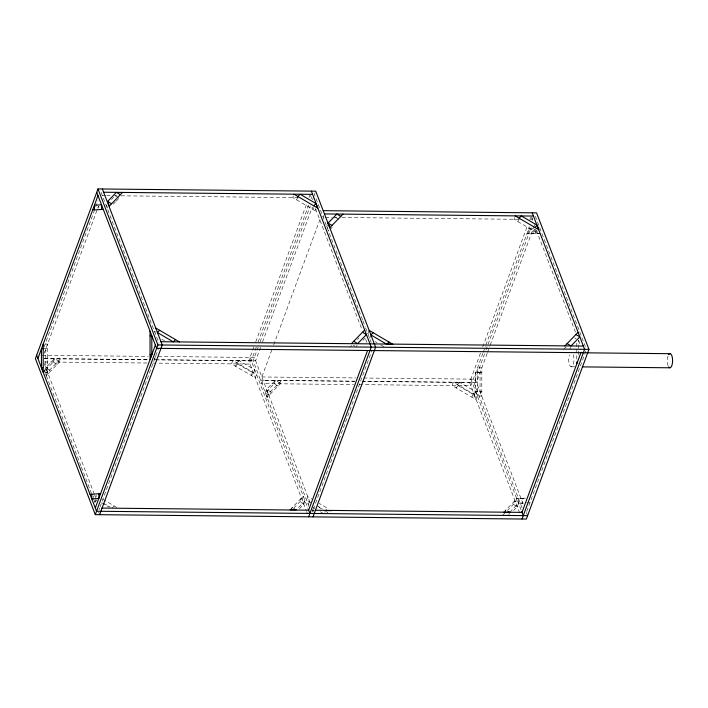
<?xml version="1.0" encoding="UTF-8"?>
<svg xmlns="http://www.w3.org/2000/svg" width="708" height="708" viewBox="0 0 708 708"><rect width="100%" height="100%" fill="white"/><g stroke="black" fill="none" stroke-linecap="round" stroke-linejoin="round"><path stroke-width="0.53" stroke-dasharray="3.54 2.66" d="M96.138 497.043L96.146 495.175M98.81 208.081L98.819 206.205M481.829 372.558L475.705 372.612L475.696 391.409L477.457 395.984L481.812 396.029L481.821 367.877L477.466 367.833L477.457 395.984M481.821 372.558L480.059 372.656L480.051 391.453L481.812 396.029M518.486 503.202L518.486 498.503L522.84 498.547L522.84 503.246L518.486 503.184L523.531 502.91M525.557 498.122L516.725 498.609L525.876 498.379M528.664 233.711L528.672 229.011L535.744 228.604L535.735 233.304L540.089 233.33L531.257 233.861M576.79 359.115L576.799 342.539M578.56 354.593L578.569 340.221M44.064 346.991L94.208 211.055M95.739 206.904L98.04 200.683M44.17 353.354L97.377 209.117M97.757 208.134L98.518 206.001M46.241 375.691L47.489 372.293L60.667 358.726L59.419 362.124L46.241 375.691L44.48 371.116L45.737 367.718L54.525 358.655L58.481 360.983L57.233 364.381L53.268 362.045L44.48 371.116L48.445 373.443L49.675 370.036L45.737 367.718L47.489 372.293M53.286 362.062L54.525 358.655M93.111 497.68L93.739 495.989M94.863 502.273L96.12 498.866M154.397 359.39L156.158 354.611M99.014 509.742L99.642 508.043M100.023 507.008L158.203 349.283M293.351 195.886L292.723 197.576L316.467 211.533L315.414 208.78M297.918 196.505L296.67 199.904L298.856 197.647M238.915 360.558L236.729 362.815L235.481 366.204L237.667 363.947L238.923 360.54L254.774 369.859L253.517 373.258L251.331 375.514M253.845 347.053L248.765 360.823L306.281 510.672M255.756 341.867L306.661 203.86M308.962 197.629L310.104 194.523M256.234 347.194L250.012 364.071L157.114 363.124M258.154 341.999L308.679 205.037M309.06 506.609L253.119 360.868L258.199 347.097M260.11 341.911L310.254 205.984M312.547 199.753L313.697 196.638M315.087 192.868L314.458 194.567L315.644 197.647M260.588 347.239L255.615 360.726L158.371 359.726M262.509 342.044L312.263 207.152M313.148 207.515L312.511 209.223L314.715 206.948M251.322 375.523L252.579 372.116L254.774 369.859M271.801 350L260.597 380.373L354.602 381.338M273.722 344.805L320.414 218.214M323.193 217.312L323.821 215.621M327.45 224.799L326.822 226.498L328.583 231.074M267.066 397.383L268.323 393.984L281.501 380.417L280.253 383.807L267.066 397.383L265.314 392.798L266.562 389.409L275.35 380.338L279.315 382.674L278.058 386.064L274.102 383.736L265.314 392.798L269.279 395.135L270.509 391.728L266.562 389.409L268.323 393.984M274.12 383.745L275.35 380.338M291.369 510.043L292.307 507.494M356.398 347.026L357.018 345.327M299.396 508.68L303.794 504.149L305.024 500.742M367.886 333.751L368.824 331.202M309.555 501.246L308.299 504.654L310.493 502.388L306.546 500.069L307.803 496.671L311.741 498.99M369.647 338.327L370.585 335.778M312.378 511.928L313.007 510.229M313.387 509.194L371.948 350.433M324.768 512.273L325.388 510.574L327.583 508.317L319.202 503.379M514.557 217.577L513.928 219.268L537.673 233.224L536.62 230.472M519.123 218.197L517.875 221.595L520.061 219.338M459.474 382.24L457.288 384.497L456.04 387.887L458.226 385.63L459.483 382.231L475.334 391.551L477.086 396.126L475.838 399.516L452.093 385.568L453.341 382.178L477.086 396.126M480.431 353.177L469.608 382.515L520.035 513.884M482.723 346.955L527.513 225.551M529.805 219.321L530.575 217.25M482.829 353.319L470.855 385.763L363.585 384.665M483.21 352.274L485.502 346.053M485.892 345.017L529.522 226.719M532.832 217.763L532.204 219.462L528.885 219.427M522.026 507.769L473.962 382.559L485.546 351.15M485.936 350.106L531.097 227.666M487.184 353.363L476.466 382.417L362.629 381.249M487.564 352.319L489.856 346.097M490.246 345.061L533.115 228.843M533.496 227.808L534.646 224.693M534.354 229.206L533.717 230.914L535.912 228.64M504.875 512.592L505.795 510.034M508.503 515.76L509.441 513.212M569.798 349.336L570.736 346.787M517.291 506.689L518.521 503.291L514.583 500.972L513.327 504.361L517.291 506.689L513.627 510.468M526.752 511.38L586.074 350.549M111.501 199.523L113.696 197.258M113.262 204.125L115.457 201.86M116.192 201.099L119.121 198.081M330.786 228.826L332.247 227.321M94.872 502.255L97.058 499.998M111.953 508.194L114.147 505.937M350.265 346.964L351.726 345.46M357.558 339.406L359.027 337.893M362.983 340.229L365.186 337.964M290.121 509.751L303.272 496.166L302.015 499.556L291.776 510.123M563.674 349.265L565.86 347.009L567.435 347.938M503.627 512.3L516.769 498.715L515.513 502.105L507.468 510.406M502.37 515.698L504.556 513.442L506.14 514.371M509.751 512.362L518.539 503.3M102.35 195.629L105.669 195.665M106.775 195.673L110.094 195.709M114.51 195.753L117.218 195.78M121.148 195.824L297.838 197.629M325.406 217.338L332.043 217.409M333.149 217.418L337.672 217.462M341.991 217.506L518.017 219.312M528.672 229.011L533.027 229.082L533.018 233.755L526.902 233.817L540.762 233.215M45.401 344.079L47.578 344.106L47.569 372.249L45.392 372.231M43.232 348.734L47.586 348.779L45.816 348.885L45.799 367.673L47.569 367.576L43.215 367.532M42.108 355.301L148.273 356.389M158.229 356.487L254.367 357.478L309.918 502.193M44.462 358.558L148.415 359.629M153.946 359.682L157.264 359.717M44.179 358.726L148.131 359.797M155.866 359.876L253.119 360.868M571.347 366.779L574.63 366.806M44.321 361.965L147.167 363.018M152.689 363.08L156.008 363.115M475.705 372.612L480.059 372.656M261.854 376.975L355.85 377.939M363.593 378.019L475.218 379.161L523.283 504.379M354.885 381.169L263.102 380.223L261.845 383.621L353.637 384.559M362.337 381.417L473.962 382.559M359.168 384.621L362.478 384.648M526.646 502.813L529.911 502.839M311.936 510.22L314.148 510.238M574.63 337.937L576.206 338.866M335.61 217.436L338.787 219.303M458.235 385.621L474.077 394.94L475.838 399.516M375.231 341.619L377.09 342.716M380.824 344.911L384.55 347.106M115.156 195.753L118.333 197.612M353.239 345.168L354.814 346.097M237.676 363.939L253.517 373.258M154.459 331.379L156.034 332.309M161.805 339.247L164.601 340.884M317.007 505.645L322.591 508.928M318.883 507.317L321.68 508.964M326.326 511.716L327.901 512.645M312.954 507.388L314.821 508.486M320.414 511.778L323.211 513.424M303.794 504.149L299.829 501.813L301.077 498.423L305.042 500.751L296.254 509.813L292.298 507.486M102.97 499.352L118.086 508.255M103.572 503.264L110.094 507.096M101.713 502.742L109.174 507.132M535.31 216.25L585.348 346.601M531.345 217.232L532.531 220.312M536.443 230.436L575.471 332.185M578.622 340.398L580.206 344.504M526.363 512.415L527.301 514.858M470.864 379.116L521.292 510.495M316.042 198.674L347.557 280.775M347.947 281.802L362.531 319.777M362.921 320.804L365.284 326.963M365.682 327.99L371.196 342.362M310.423 195.337L311.688 198.629M315.626 208.887L362.115 329.999M365.655 339.238L367.629 344.362M312.679 509.371L313.467 511.424M250.012 357.434L307.927 508.3M306.608 511.512L307.396 513.574M106.377 204.816L108.129 209.391M101.102 192.381L159.017 343.247M44.161 363.496L94.589 494.874M94.713 495.202L95.686 497.733M44.091 369.974L80.978 466.068M81.376 467.103L91.367 493.131M93.465 498.6L95.226 503.184M98.704 512.247L99.642 514.689M668.069 365.832A7.053 2.646 -89.4 0 1 668.078 355.867M573.232 354.637A7.053 2.646 -89.4 0 1 573.223 364.602A7.053 2.646 -89.4 0 1 569.471 364.815A7.053 2.646 -89.4 0 1 569.48 354.85M232.782 360.487L231.534 363.885L255.278 377.833L256.526 374.444L232.782 360.487M473.139 393.807L471.882 397.206L474.077 394.94L475.334 391.551L473.139 393.807M477.457 391.303L475.705 391.409L481.812 391.347L477.457 391.303"/><path stroke-width="1.06" d="M43.223 344.061L43.215 372.204L41.453 367.629L41.462 348.84L43.223 348.734M91.792 494.175L91.783 498.875L98.855 498.467L98.855 493.768M94.456 209.904L94.465 205.205L101.536 204.798L101.527 209.497M150.052 331.202L150.043 359.345L151.804 354.566L151.822 335.778L150.052 335.875M576.79 363.797L576.79 361.921M312.998 516.875L375.603 347.177L315.715 191.169L97.996 188.939L35.4 358.637L95.288 514.645L526.363 519.061L588.959 349.363L536.558 212.86L323.202 210.674M37.896 358.496L97.996 195.585M95.288 507.999L155.379 345.088M95.288 514.645L157.884 344.946L97.996 188.939M99.642 514.689L162.238 344.991L102.35 188.983M367.594 350.389L308.653 510.185L101.855 508.061M308.644 516.831L371.24 347.132L311.361 191.125M581.073 352.265L522.008 512.371L315.219 510.256M522.008 519.017L584.604 349.318L532.204 212.816M122.564 192.426L109.386 206.001L107.625 201.426L116.413 192.355L120.378 194.682M159.654 330.3L157.468 332.556L173.31 341.875L175.504 339.61M297.918 196.505L300.112 194.249L315.963 203.559L317.715 208.134L313.777 205.816L315.963 203.559M343.008 214.108L329.831 227.684L328.078 223.108L336.866 214.037L340.822 216.365M351.513 343.566L364.664 329.981M373.089 332.671L370.895 334.928L386.736 344.256L392.86 344.318L369.142 330.353M386.736 344.256L388.922 341.999M519.123 218.197L521.309 215.94M534.982 227.507L537.168 225.25L521.318 215.931M564.922 345.876L578.064 332.282M92.695 210.002L103.288 209.373M150.043 354.673L151.804 354.566M41.453 367.629L43.215 367.532M90.031 494.299L100.616 493.662M103.598 192.231L312.609 194.373M324.45 213.922L533.451 216.064M160.99 341.734L583.357 346.07M157.884 344.946L588.959 349.363M587.711 352.761L156.627 348.336L96.748 192.337M587.79 352.849L669.954 353.69M582.303 366.886L669.945 367.788M290.121 509.751L296.254 509.813M503.627 512.3L509.751 512.362L508.176 511.441M325.388 510.574L331.521 510.636M527.61 515.663L96.536 511.247L36.648 355.239M515.185 215.878L538.921 229.826L537.168 225.25M575.878 334.539L579.843 336.875L571.055 345.938L567.09 343.61M293.979 194.187L313.768 205.824M328.078 223.108L332.034 225.436M362.469 332.238L366.434 334.565L357.646 343.628L353.69 341.3M107.625 201.426L111.59 203.754M155.707 327.981L179.451 341.929M521.681 511.512L523.256 515.619M308.325 509.326L309.9 513.433M668.626 354.708A7.053 2.646 -89.4 0 1 672.6 360.584A7.053 2.646 -89.4 0 1 668.617 366.921"/></g></svg>
